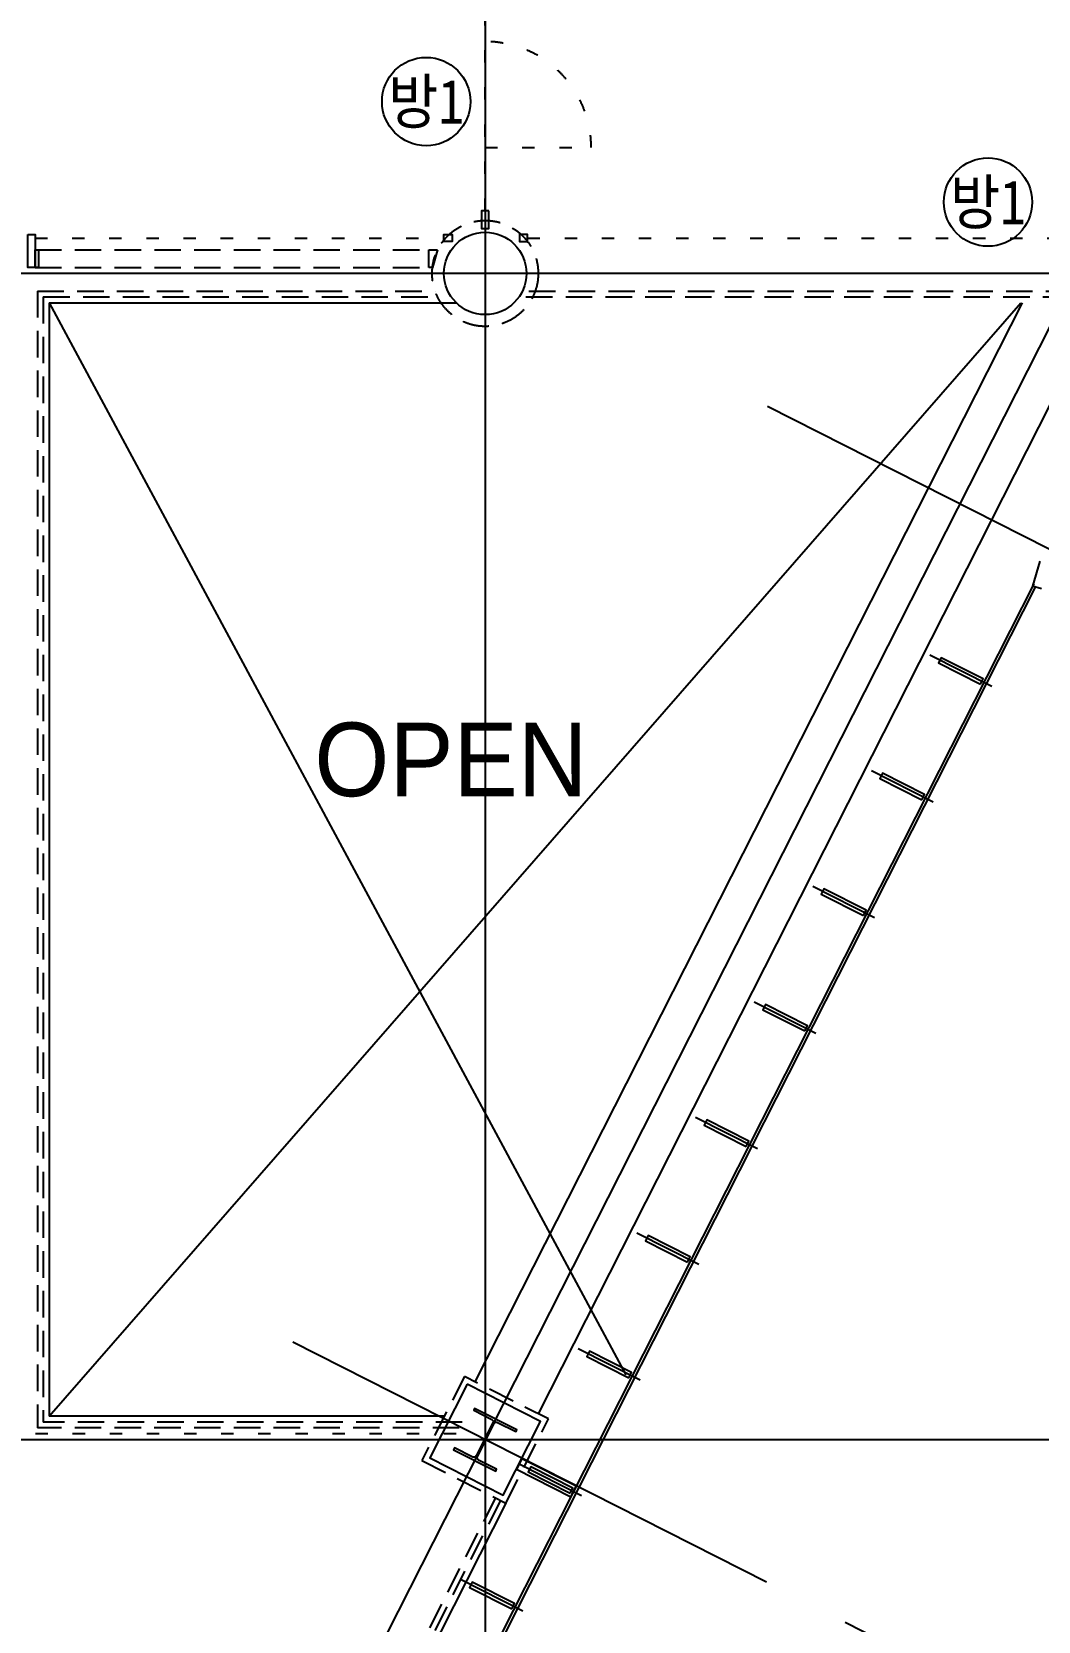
# Model space of a CAD drawing. Header units: metres. Extents: x 630750 to 860239, y 578133 to 726633.
# Drawn here: x 724257 to 732798, y 657770 to 671261 of the extents above; entities that cross this region are included whole.
import ezdxf
from ezdxf.enums import TextEntityAlignment as Align

# ---------------------------------------------------------------- set-up
doc = ezdxf.new("R2010")
doc.units = ezdxf.units.M
doc.header["$LTSCALE"] = 300
doc.linetypes.add('HID1', pattern=[0.375, 0.25, -0.125])
doc.linetypes.add('HIDDEN-1', pattern=[1.4, 0.35, -0.7, 0.35])
doc.layers.get('Defpoints').update_dxf_attribs({"color": 8})
for name, color, linetype in [('9sym', 7, 'Continuous'), ('A-CEN-1', 1, 'Continuous'), ('A-CON', 2, 'Continuous'), ('A-DIM', 7, 'Continuous'), ('A-HAT-1', 9, 'Continuous'), ('A-TXT-S', 3, 'Continuous'), ('A-WIN-GLASS', 4, 'Continuous'), ('DIM', 7, 'Continuous'), ('fire shutter', 2, 'Continuous'), ('INT', 117, 'Continuous'), ('STEL', 3, 'Continuous'), ('STL', 3, 'Continuous'), ('블럭', 7, 'Continuous')]:
    doc.layers.add(name, color=color, linetype=linetype)
doc.styles.add('TEXT', font='')
doc.styles.add('TEXT(돋음)', font='')
doc.styles.add('돋움', font='')
doc.styles.get('TEXT').set_extended_font_data('DotumChe')
doc.styles.get('TEXT(돋음)').set_extended_font_data('Dotum')
doc.styles.get('돋움').set_extended_font_data('Dotum')
doc.dimstyles.new('DIM250', dxfattribs={"dimscale": 250, "dimtxt": 3, "dimasz": 1, "dimexe": 2, "dimexo": 3, "dimgap": 1, "dimtad": 1, "dimdec": 0, "dimzin": 0, "dimdsep": 46, "dimlunit": 6, "dimtxsty": 'TEXT(돋음)', "dimblk": 'Z_DOT', "dimcen": 2.5, "dimdle": 2, "dimclrd": 256, "dimclre": 256, "dimclrt": 3, "dimadec": 0, "dimazin": 0, "dimtfac": 1, "dimtdec": 0, "dimtix": 1, "dimtmove": 2, "dimatfit": 3, "dimldrblk": 'Z_DOT', "dimfxl": 1, "dimtolj": 1, "dimtzin": 0, "dimarcsym": 0})

# ---------------------------------------------------------------- blocks, each defined once
blk = doc.blocks.new('H형강(단면)1')
at = {"layer": 'STEL'}
blk.add_lwpolyline([(28, -18, 0.414214), (6, -40), (6, -354, 0.414214), (28, -376), (200, -376), (200, -394), (-200, -394), (-200, -376), (-28, -376, 0.414214), (-6, -354), (-6, -40, 0.414214), (-28, -18), (-200, -18), (-200, 0), (200, 0), (200, -18)], format="xyb", close=True, dxfattribs=at)
blk = doc.blocks.new('Z_DOT')
at = {"layer": 'DIM', "color": 7}
for p, q in [((0, -2.5), (0, 2.5)), ((-2.5, 0), (2.5, 0))]:
    blk.add_line(p, q, dxfattribs=at)
for radius in [0.75, 0.375]:
    blk.add_circle((0, 0), radius, dxfattribs=at)
blk = doc.blocks.new('*D87')
at = {"layer": 'A-DIM', "lineweight": -2, "transparency": 16777216}
for p, q in [((731160, 657761), (734125, 656257)), ((730400, 650015), (733566, 656260)), ((727767, 651070), (730733, 649566))]:
    blk.add_line(p, q, dxfattribs=at)
at = {"layer": 'Defpoints', "color": 0, "transparency": 16777216}
for p in [(730491, 658100), (733679, 656483), (727098, 651409)]:
    blk.add_point(p, dxfattribs=at)
at = {"layer": 'A-DIM', "lineweight": -2, "transparency": 16777216, "xscale": 250, "yscale": 250, "zscale": 250}
for p, rotation in [((733679, 656483), 63.1157487409445), ((730287, 649792), 243.1157487409445)]:
    blk.add_blockref('Z_DOT', p, dxfattribs=dict(at, rotation=rotation))
at = {"layer": 'A-DIM', "color": 3, "transparency": 16777216, "insert": (731361, 653453), "char_height": 750, "attachment_point": 5, "rotation": 63.1157, "style": 'TEXT(돋음)'}
blk.add_mtext('\\A1;7,502', dxfattribs=at)
blk = doc.blocks.new('*D88')
at = {"layer": 'A-DIM', "lineweight": -2, "transparency": 16777216}
for p, q in [((735188, 665705), (738154, 664201)), ((733792, 656706), (737595, 664204)), ((731160, 657761), (734125, 656257))]:
    blk.add_line(p, q, dxfattribs=at)
at = {"layer": 'Defpoints', "color": 0, "transparency": 16777216}
for p in [(734520, 666044), (737708, 664427), (730491, 658100)]:
    blk.add_point(p, dxfattribs=at)
at = {"layer": 'A-DIM', "lineweight": -2, "transparency": 16777216, "xscale": 250, "yscale": 250, "zscale": 250}
for p, rotation in [((737708, 664427), 63.10790014204716), ((733679, 656483), 243.1079001420472)]:
    blk.add_blockref('Z_DOT', p, dxfattribs=dict(at, rotation=rotation))
at = {"layer": 'A-DIM', "color": 3, "transparency": 16777216, "insert": (735071, 660771), "char_height": 750, "attachment_point": 5, "rotation": 63.1079, "style": 'TEXT(돋음)'}
blk.add_mtext('\\A1;8,907', dxfattribs=at)

msp = doc.modelspace()

# ---------------------------------------------------------------- linework, layer by layer
at = {"elevation": 0}
msp.add_lwpolyline([(728875.859, 658914.527), (728414.735, 659148.309), (728369.516, 659059.117), (728830.64, 658825.334), (728875.859, 658914.527)], dxfattribs=at)
at = {"layer": '9sym'}
for p in [(732811.293, 666768.241, 0), (732824.888, 666532.75, 0)]:
    msp.add_line(p, (732749.213, 666554.356, 0), dxfattribs=at)
at = {"layer": 'A-CEN-1', "linetype": 'Continuous'}
for p, q in [((728104.405, 706258.824, 0), (728104.405, 647116.362, 0)), ((795684.429, 669210.238, 0), (657202.595, 669210.212, 0)), ((733123.544, 669210.224, 0), (715151.316, 633760.949, 0)), ((734519.572, 666043.914, 0), (730501.261, 668081.855, 0)), ((730490.752, 658099.948, 0), (726472.441, 660137.889, 0)), ((795684.429, 659310.238, 0), (657202.595, 659310.212, 0))]:
    msp.add_line(p, q, dxfattribs=at)
at = {"layer": 'A-CON', "elevation": 0}
msp.add_lwpolyline([(727950.454, 659780.663), (727633.921, 659156.318), (728258.266, 658839.785), (728574.799, 659464.13), (727950.454, 659780.663)], dxfattribs=at)
at = {"layer": 'A-CON'}
msp.add_circle((728104.413, 669210.241, 0), 350, dxfattribs=at)
at = {"layer": 'A-HAT-1', "color": 8}
for p, q in [((724404.404, 659510.158, 0), (732649.481, 668960.238, 0)), ((724404.404, 668960.238), (729299.257, 659860.23, 0))]:
    msp.add_line(p, q, dxfattribs=at)
at = {"layer": 'A-WIN-GLASS'}
for p, q in [((724404.404, 668960.239, 0), (727859.467, 668960.239, 0)), ((724404.404, 668960.239), (724404.404, 659510.158)), ((732660.451, 668960.235, 0), (728017.69, 659802.634, 0)), ((733333.156, 668960.235, 0), (728552.843, 659531.32, 0)), ((732760.329, 666576.44, 0), (727060.708, 655334.237, 0)), ((732772.649, 666547.665, 0), (727075.448, 655310.237, 0)), ((727757.254, 659510.159, 0), (724404.404, 659510.158, 0)), ((728280.253, 658772.579, 0), (726537.068, 655334.237, 0))]:
    msp.add_line(p, q, dxfattribs=at)
at = {"layer": 'A-WIN-GLASS', "elevation": 0}
for points in [[(732308.647, 665723.115), (732331.256, 665767.711), (731974.488, 665948.587), (731951.878, 665903.991), (732308.647, 665723.115)], [(731811.238, 664742.002), (731833.847, 664786.598), (731477.079, 664967.474), (731454.469, 664922.878), (731811.238, 664742.002)], [(731313.828, 663760.888), (731336.438, 663805.484), (730979.669, 663986.36), (730957.06, 663941.764), (731313.828, 663760.888)], [(730816.419, 662779.774), (730839.029, 662824.37), (730482.26, 663005.247), (730459.65, 662960.65), (730816.419, 662779.774)], [(730319.01, 661798.661), (730341.619, 661843.257), (729984.851, 662024.133), (729962.241, 661979.537), (730319.01, 661798.661)], [(729821.601, 660817.547), (729844.21, 660862.143), (729487.441, 661043.019), (729464.832, 660998.423), (729821.601, 660817.547)], [(729324.191, 659836.433), (729346.801, 659881.029), (728990.032, 660061.906), (728967.423, 660017.309), (729324.191, 659836.433)], [(728826.782, 658855.32), (728849.391, 658899.916), (728492.623, 659080.792), (728470.013, 659036.196), (728826.782, 658855.32)], [(728329.373, 657874.206), (728351.982, 657918.802), (727995.214, 658099.678), (727972.604, 658055.082), (728329.373, 657874.206)]]:
    msp.add_lwpolyline(points, dxfattribs=at)
at = {"layer": 'Defpoints'}
for p, q in [((732404.015, 665702.794, 0), (731879.119, 665968.908, 0)), ((731906.606, 664721.681, 0), (731381.71, 664987.795, 0)), ((731409.197, 663740.567, 0), (730884.301, 664006.681, 0)), ((730911.787, 662759.453, 0), (730386.892, 663025.567, 0)), ((730414.378, 661778.34, 0), (729889.482, 662044.454, 0)), ((729916.969, 660797.226, 0), (729392.073, 661063.34, 0)), ((729419.56, 659816.112, 0), (728894.664, 660082.226, 0)), ((728922.15, 658834.999, 0), (728397.254, 659101.113, 0)), ((728424.741, 657853.885, 0), (727899.845, 658119.999, 0))]:
    msp.add_line(p, q, dxfattribs=at)
at = {"layer": 'fire shutter', "color": 2, "linetype": 'HIDDEN-1'}
for p, q in [((728104.446, 669740.261, 0), (728104.405, 671710.239, 0)), ((727858.722, 659360.159, 0), (721254.408, 659359.898, 0))]:
    msp.add_line(p, q, dxfattribs=at)
at = {"layer": 'fire shutter', "color": 2, "linetype": 'HIDDEN-1', "elevation": 0}
msp.add_lwpolyline([(728104.415, 670278.274), (729004.415, 670278.274, 0.414213562), (728104.415, 671178.274, 1)], format="xyb", dxfattribs=at)
at = {"layer": 'fire shutter', "elevation": 0}
for points in [[(728134.446, 669740.239), (728074.446, 669740.241), (728074.424, 669590.221), (728134.424, 669590.219)], [(724224.401, 669540.213), (724284.404, 669540.213), (724284.407, 669260.214), (724224.407, 669260.212)], [(727753.544, 669480.213), (727753.542, 669540.213), (727823.542, 669540.215), (727823.544, 669480.215)], [(728464.46, 669480.178), (728464.462, 669540.178), (728394.462, 669540.181), (728394.46, 669480.181)]]:
    msp.add_lwpolyline(points, close=True, dxfattribs=at)
at = {"layer": 'fire shutter', "color": 2, "linetype": 'HIDDEN-1'}
msp.add_lwpolyline([(724284.404, 669510.208), (727753.543, 669510.235)], dxfattribs=at)
at = {"layer": 'fire shutter', "color": 2, "linetype": 'HIDDEN-1', "elevation": 0}
msp.add_lwpolyline([(728464.459, 669510.181), (737644.368, 669510.179)], dxfattribs=at)
at = {"layer": 'INT', "linetype": 'HID1', "ltscale": 3}
for p, q in [((724284.406, 669410.217, 0), (727701.301, 669410.243, 0)), ((724284.407, 669260.217, 0), (727657.199, 669260.243, 0)), ((724304.404, 669060.237), (724304.404, 659410.158)), ((724304.404, 669060.237), (727680.15, 669060.237, 0)), ((728475.215, 669060.238, 0), (737633.595, 669060.238, 0)), ((724354.404, 669010.237), (724354.404, 659460.158)), ((724354.404, 669010.237, 0), (727701.302, 669010.237, 0)), ((728450.815, 669010.238, 0), (737657.995, 669010.238, 0)), ((727884.072, 659410.159, 0), (724304.404, 659410.158, 0)), ((727909.421, 659460.159, 0), (724354.404, 659460.158, 0)), ((728191.06, 658817.798, 0), (726424.95, 655334.237, 0)), ((728235.656, 658795.189, 0), (726481.008, 655334.237, 0))]:
    msp.add_line(p, q, dxfattribs=at)
at = {"layer": 'INT', "linetype": 'HID1', "ltscale": 3, "elevation": 0}
for points in [[(724284.408, 669260.217), (724284.406, 669410.217), (724314.406, 669410.217), (724314.408, 669260.217)], [(727627.195, 669260.243), (727627.194, 669410.243), (727701.279, 669410.243), (727657.195, 669260.243)], [(727928.468, 659847.868), (727566.716, 659134.331), (728280.253, 658772.579), (728642.005, 659486.116)]]:
    msp.add_lwpolyline(points, close=True, dxfattribs=at)
at = {"layer": 'INT', "linetype": 'HID1', "ltscale": 3}
msp.add_circle((728104.413, 669210.241, 0), 450, dxfattribs=at)
at = {"layer": '블럭', "color": 1}
for centre in [(727603.98, 670669.12, 0), (727603.98, 670669.12, 0), (732371.801, 669815.433, 0)]:
    msp.add_circle(centre, 375, dxfattribs=at)

# ---------------------------------------------------------------- block references
at = {"layer": 'STL', "xscale": -1, "rotation": 153.1075271351013}
msp.add_blockref('H형강(단면)1', (728015.277, 659134.545, 0), dxfattribs=at)

# ---------------------------------------------------------------- texts
at = {"layer": 'A-TXT-S', "color": 3, "style": '돋움'}
msp.add_text('OPEN', height=625, rotation=0.0000064, dxfattribs=at).set_placement((726654.949, 664772.651, 0))
at = {"layer": '블럭', "style": 'TEXT', "width": 0.9}
for p in [(727603.98, 670669.12, 0), (732371.801, 669815.433, 0)]:
    msp.add_text('방1', height=375, dxfattribs=at).set_placement(p, align=Align.MIDDLE_CENTER)

# ---------------------------------------------------------------- dimensions: what is measured, and where the dimension line sits
at = {"layer": 'A-DIM'}
for p1, p2, distance, picture, middle in [((730490.752, 658099.961, 0), (734519.572, 666043.914, 0), -3574.872, '*D88', (735071.142, 660770.587, 0)), ((727098.411, 651408.734, 0), (730490.752, 658099.961, 0), -3574.909, '*D87', (731360.773, 653453.331, 0))]:
    dim = msp.add_aligned_dim(p1=p1, p2=p2, distance=distance, dimstyle='DIM250', dxfattribs=at)
    dim.commit()
    dim.dimension.update_dxf_attribs({"geometry": picture, "text_midpoint": middle})

doc.saveas('drawing.dxf')
